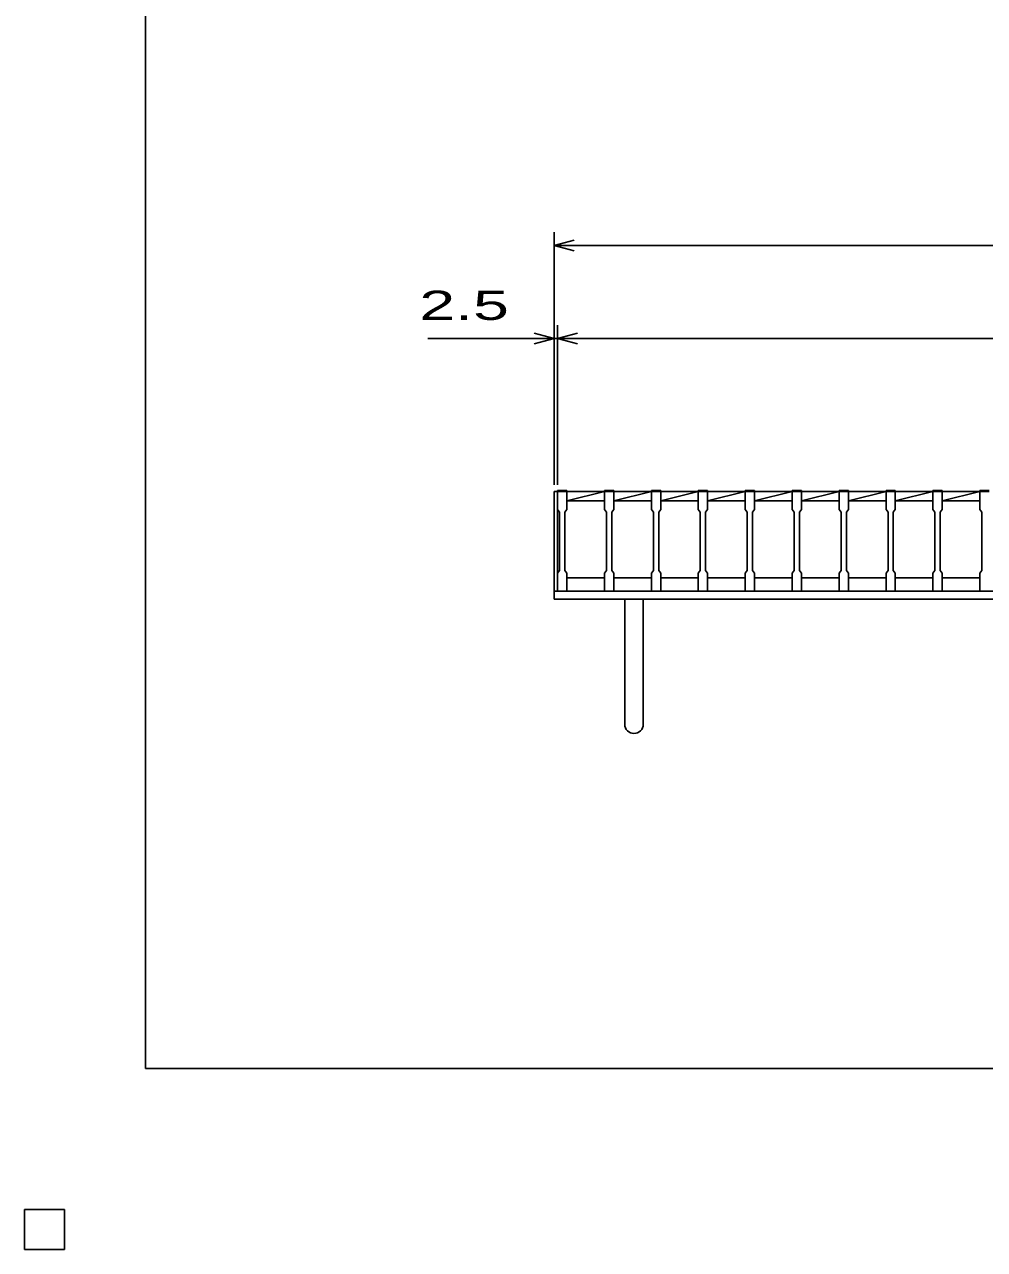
# Model space of a CAD drawing. Units: millimetres, scale not verified. Extents: x -1820 to 1731, y -1282 to 1054.
# Drawn here: x -1820 to -1098, y -1282 to -361 of the extents above; entities that cross this region are included whole.
import ezdxf
from ezdxf.enums import TextEntityAlignment as Align

# ---------------------------------------------------------------- set-up
doc = ezdxf.new("R2010")
doc.units = ezdxf.units.MM
doc.header["$LTSCALE"] = 10
for name, color, linetype, lineweight in [('0_2', 150, 'Continuous', 25), ('16', 3, 'Continuous', 25), ('19', 6, 'Continuous', 25), ('22', 4, 'Continuous', 25), ('24', 2, 'Continuous', 25), ('32', 4, 'Continuous', 25)]:
    doc.layers.add(name, color=color, linetype=linetype, lineweight=lineweight)
doc.styles.add('ベクトル', font='')
doc.styles.get('ベクトル').set_extended_font_data('ベクトル')

msp = doc.modelspace()

# ---------------------------------------------------------------- linework, layer by layer
at = {"layer": '0_2'}
for p, q in [((-1729, -1146.5), (-1729, 1053.5)), ((1731, -1146.5), (-1729, -1146.5)), ((-1790, -1252.5), (-1820, -1252.5)), ((-1820, -1252.5), (-1820, -1282.5)), ((-1790, -1252.5), (-1820, -1252.5)), ((-1820, -1252.5), (-1820, -1282.5)), ((-1790, -1252.5), (-1820, -1252.5)), ((-1820, -1252.5), (-1820, -1282.5)), ((-1790, -1252.5), (-1820, -1252.5)), ((-1820, -1252.5), (-1820, -1282.5)), ((-1790, -1252.5), (-1820, -1252.5)), ((-1820, -1252.5), (-1820, -1282.5)), ((-1790, -1282.5), (-1790, -1252.5)), ((-1790, -1282.5), (-1790, -1252.5)), ((-1790, -1282.5), (-1790, -1252.5)), ((-1790, -1282.5), (-1790, -1252.5)), ((-1790, -1282.5), (-1790, -1252.5)), ((-1820, -1282.5), (-1790, -1282.5)), ((-1820, -1282.5), (-1790, -1282.5)), ((-1820, -1282.5), (-1790, -1282.5)), ((-1820, -1282.5), (-1790, -1282.5)), ((-1820, -1282.5), (-1790, -1282.5))]:
    msp.add_line(p, q, dxfattribs=at)
at = {"layer": '16'}
for p, q in [((-1419, -712.5), (-1419, -711.8)), ((-1419, -711.8), (-1412, -711.8)), ((-1419, -712.5), (-1419, -726)), ((-1412, -712.5), (-1419, -712.5)), ((-1419, -712.5), (-1419, -777.5)), ((-1412, -711.8), (-1412, -712.5)), ((-1412, -726), (-1412, -712.5)), ((-1412, -712.5), (-1383.7, -712.5)), ((-1412, -719.5), (-1383.7, -712.5)), ((-1383.7, -712.5), (-1383.7, -711.8)), ((-1383.7, -711.8), (-1376.7, -711.8)), ((-1383.7, -712.5), (-1383.7, -726)), ((-1376.7, -712.5), (-1383.7, -712.5)), ((-1376.7, -711.8), (-1376.7, -712.5)), ((-1376.7, -726), (-1376.7, -712.5)), ((-1376.7, -712.5), (-1348.4, -712.5)), ((-1376.7, -719.5), (-1348.4, -712.5)), ((-1348.4, -712.5), (-1348.4, -711.8)), ((-1348.4, -711.8), (-1341.4, -711.8)), ((-1348.4, -712.5), (-1348.4, -726)), ((-1341.4, -712.5), (-1348.4, -712.5)), ((-1341.4, -711.8), (-1341.4, -712.5)), ((-1341.4, -726), (-1341.4, -712.5)), ((-1341.4, -712.5), (-1313.1, -712.5)), ((-1341.4, -719.5), (-1313.1, -712.5)), ((-1313.1, -712.5), (-1313.1, -711.8)), ((-1313.1, -711.8), (-1306.1, -711.8)), ((-1313.1, -712.5), (-1313.1, -726)), ((-1306.1, -712.5), (-1313.1, -712.5)), ((-1306.1, -711.8), (-1306.1, -712.5)), ((-1306.1, -726), (-1306.1, -712.5)), ((-1306.1, -712.5), (-1277.8, -712.5)), ((-1306.1, -719.5), (-1277.8, -712.5)), ((-1277.8, -712.5), (-1277.8, -711.8)), ((-1277.8, -711.8), (-1270.8, -711.8)), ((-1277.8, -712.5), (-1277.8, -726)), ((-1270.8, -712.5), (-1277.8, -712.5)), ((-1270.8, -711.8), (-1270.8, -712.5)), ((-1270.8, -726), (-1270.8, -712.5)), ((-1270.8, -712.5), (-1242.5, -712.5)), ((-1270.8, -719.5), (-1242.5, -712.5)), ((-1242.5, -712.5), (-1242.5, -711.8)), ((-1242.5, -711.8), (-1235.5, -711.8)), ((-1242.5, -712.5), (-1242.5, -726)), ((-1235.5, -712.5), (-1242.5, -712.5)), ((-1235.5, -711.8), (-1235.5, -712.5)), ((-1235.5, -726), (-1235.5, -712.5)), ((-1235.5, -712.5), (-1207.2, -712.5)), ((-1235.5, -719.5), (-1207.2, -712.5)), ((-1207.2, -712.5), (-1207.2, -711.8)), ((-1207.2, -711.8), (-1200.2, -711.8)), ((-1207.2, -712.5), (-1207.2, -726)), ((-1200.2, -712.5), (-1207.2, -712.5)), ((-1200.2, -711.8), (-1200.2, -712.5)), ((-1200.2, -726), (-1200.2, -712.5)), ((-1200.2, -712.5), (-1171.9, -712.5)), ((-1200.2, -719.5), (-1171.9, -712.5)), ((-1171.9, -712.5), (-1171.9, -711.8)), ((-1171.9, -711.8), (-1164.9, -711.8)), ((-1171.9, -712.5), (-1171.9, -726)), ((-1164.9, -712.5), (-1171.9, -712.5)), ((-1164.9, -711.8), (-1164.9, -712.5)), ((-1164.9, -726), (-1164.9, -712.5)), ((-1164.9, -712.5), (-1136.6, -712.5)), ((-1164.9, -719.5), (-1136.6, -712.5)), ((-1136.6, -712.5), (-1136.6, -711.8)), ((-1136.6, -711.8), (-1129.6, -711.8)), ((-1136.6, -712.5), (-1136.6, -726)), ((-1129.6, -712.5), (-1136.6, -712.5)), ((-1129.6, -711.8), (-1129.6, -712.5)), ((-1129.6, -726), (-1129.6, -712.5)), ((-1129.6, -712.5), (-1101.3, -712.5)), ((-1129.6, -719.5), (-1101.3, -712.5)), ((-1101.3, -712.5), (-1101.3, -711.8)), ((-1101.3, -711.8), (-1094.3, -711.8)), ((-1101.3, -712.5), (-1101.3, -726)), ((-1094.3, -712.5), (-1101.3, -712.5)), ((-1419, -726), (-1417.5, -728)), ((-1413.5, -728), (-1412, -726)), ((-1412, -719.5), (-1383.7, -719.5)), ((-1383.7, -726), (-1382.2, -728)), ((-1378.2, -728), (-1376.7, -726)), ((-1376.7, -719.5), (-1348.4, -719.5)), ((-1348.4, -726), (-1346.9, -728)), ((-1342.9, -728), (-1341.4, -726)), ((-1341.4, -719.5), (-1313.1, -719.5)), ((-1313.1, -726), (-1311.6, -728)), ((-1307.6, -728), (-1306.1, -726)), ((-1306.1, -719.5), (-1277.8, -719.5)), ((-1277.8, -726), (-1276.3, -728)), ((-1272.3, -728), (-1270.8, -726)), ((-1270.8, -719.5), (-1242.5, -719.5)), ((-1242.5, -726), (-1241, -728)), ((-1237, -728), (-1235.5, -726)), ((-1235.5, -719.5), (-1207.2, -719.5)), ((-1207.2, -726), (-1205.7, -728)), ((-1201.7, -728), (-1200.2, -726)), ((-1200.2, -719.5), (-1171.9, -719.5)), ((-1171.9, -726), (-1170.4, -728)), ((-1166.4, -728), (-1164.9, -726)), ((-1164.9, -719.5), (-1136.6, -719.5)), ((-1136.6, -726), (-1135.1, -728)), ((-1131.1, -728), (-1129.6, -726)), ((-1129.6, -719.5), (-1101.3, -719.5)), ((-1101.3, -726), (-1099.8, -728)), ((-1417.5, -728), (-1417.5, -772)), ((-1413.5, -772), (-1413.5, -728)), ((-1382.2, -728), (-1382.2, -772)), ((-1378.2, -772), (-1378.2, -728)), ((-1346.9, -728), (-1346.9, -772)), ((-1342.9, -772), (-1342.9, -728)), ((-1311.6, -728), (-1311.6, -772)), ((-1307.6, -772), (-1307.6, -728)), ((-1276.3, -728), (-1276.3, -772)), ((-1272.3, -772), (-1272.3, -728)), ((-1241, -728), (-1241, -772)), ((-1237, -772), (-1237, -728)), ((-1205.7, -728), (-1205.7, -772)), ((-1201.7, -772), (-1201.7, -728)), ((-1170.4, -728), (-1170.4, -772)), ((-1166.4, -772), (-1166.4, -728)), ((-1135.1, -728), (-1135.1, -772)), ((-1131.1, -772), (-1131.1, -728)), ((-1099.8, -728), (-1099.8, -772)), ((-1417.5, -772), (-1419, -774)), ((-1412, -774), (-1413.5, -772)), ((-1382.2, -772), (-1383.7, -774)), ((-1376.7, -774), (-1378.2, -772)), ((-1346.9, -772), (-1348.4, -774)), ((-1341.4, -774), (-1342.9, -772)), ((-1311.6, -772), (-1313.1, -774)), ((-1306.1, -774), (-1307.6, -772)), ((-1276.3, -772), (-1277.8, -774)), ((-1270.8, -774), (-1272.3, -772)), ((-1241, -772), (-1242.5, -774)), ((-1235.5, -774), (-1237, -772)), ((-1205.7, -772), (-1207.2, -774)), ((-1200.2, -774), (-1201.7, -772)), ((-1170.4, -772), (-1171.9, -774)), ((-1164.9, -774), (-1166.4, -772)), ((-1135.1, -772), (-1136.6, -774)), ((-1129.6, -774), (-1131.1, -772)), ((-1099.8, -772), (-1101.3, -774)), ((-1419, -774), (-1419, -787.5)), ((-1412, -787.5), (-1412, -774)), ((-1412, -777.5), (-1383.7, -777.5)), ((-1383.7, -774), (-1383.7, -787.5)), ((-1376.7, -787.5), (-1376.7, -774)), ((-1376.7, -777.5), (-1348.4, -777.5)), ((-1348.4, -774), (-1348.4, -787.5)), ((-1341.4, -787.5), (-1341.4, -774)), ((-1341.4, -777.5), (-1313.1, -777.5)), ((-1313.1, -774), (-1313.1, -787.5)), ((-1306.1, -787.5), (-1306.1, -774)), ((-1306.1, -777.5), (-1277.8, -777.5)), ((-1277.8, -774), (-1277.8, -787.5)), ((-1270.8, -787.5), (-1270.8, -774)), ((-1270.8, -777.5), (-1242.5, -777.5)), ((-1242.5, -774), (-1242.5, -787.5)), ((-1235.5, -787.5), (-1235.5, -774)), ((-1235.5, -777.5), (-1207.2, -777.5)), ((-1207.2, -774), (-1207.2, -787.5)), ((-1200.2, -787.5), (-1200.2, -774)), ((-1200.2, -777.5), (-1171.9, -777.5)), ((-1171.9, -774), (-1171.9, -787.5)), ((-1164.9, -787.5), (-1164.9, -774)), ((-1164.9, -777.5), (-1136.6, -777.5)), ((-1136.6, -774), (-1136.6, -787.5)), ((-1129.6, -787.5), (-1129.6, -774)), ((-1129.6, -777.5), (-1101.3, -777.5)), ((-1101.3, -774), (-1101.3, -787.5)), ((-1419, -787.5), (-1412, -787.5)), ((-1383.7, -787.5), (-1376.7, -787.5)), ((-1348.4, -787.5), (-1341.4, -787.5)), ((-1313.1, -787.5), (-1306.1, -787.5)), ((-1277.8, -787.5), (-1270.8, -787.5)), ((-1242.5, -787.5), (-1235.5, -787.5)), ((-1207.2, -787.5), (-1200.2, -787.5)), ((-1171.9, -787.5), (-1164.9, -787.5)), ((-1136.6, -787.5), (-1129.6, -787.5)), ((-1101.3, -787.5), (-1094.3, -787.5)), ((-1790, -1252.5), (-1820, -1252.5)), ((-1820, -1252.5), (-1820, -1282.5)), ((-1790, -1252.5), (-1820, -1252.5)), ((-1820, -1252.5), (-1820, -1282.5)), ((-1790, -1252.5), (-1820, -1252.5)), ((-1820, -1252.5), (-1820, -1282.5)), ((-1790, -1252.5), (-1820, -1252.5)), ((-1820, -1252.5), (-1820, -1282.5)), ((-1790, -1252.5), (-1820, -1252.5)), ((-1820, -1252.5), (-1820, -1282.5)), ((-1790, -1282.5), (-1790, -1252.5)), ((-1790, -1282.5), (-1790, -1252.5)), ((-1790, -1282.5), (-1790, -1252.5)), ((-1790, -1282.5), (-1790, -1252.5)), ((-1790, -1282.5), (-1790, -1252.5)), ((-1820, -1282.5), (-1790, -1282.5)), ((-1820, -1282.5), (-1790, -1282.5)), ((-1820, -1282.5), (-1790, -1282.5)), ((-1820, -1282.5), (-1790, -1282.5)), ((-1820, -1282.5), (-1790, -1282.5))]:
    msp.add_line(p, q, dxfattribs=at)
at = {"layer": '19'}
for p, q in [((-1421.5, -787.5), (-1421.5, -712.5)), ((-1421.5, -712.5), (-1419, -712.5)), ((-1421.5, -787.5), (-421.5, -787.5)), ((-1421.5, -793.5), (-1421.5, -787.5)), ((-421.5, -793.5), (-1421.5, -793.5)), ((-1368.5, -793.5), (-1368.5, -887.5)), ((-1354.5, -887.5), (-1354.5, -793.5))]:
    msp.add_line(p, q, dxfattribs=at)
msp.add_arc((-1361.5, -887.5), 7, 180, 0, dxfattribs=at)
at = {"layer": '22'}
for p, q in [((-1421.5, -707.5), (-1421.5, -517.5)), ((-1421.5, -527.5), (-1406.5, -523.5)), ((-1406.5, -531.5), (-1421.5, -527.5)), ((-1421.5, -527.5), (-421.5, -527.5)), ((-1421.5, -707.5), (-1421.5, -587.5)), ((-1419, -707.5), (-1419, -587.5)), ((-1516.5, -597.5), (-1421.5, -597.5)), ((-1421.5, -597.5), (-1436.5, -593.5)), ((-1436.5, -601.5), (-1421.5, -597.5)), ((-1421.5, -597.5), (-1419, -597.5)), ((-1419, -597.5), (-1404, -593.5)), ((-1404, -601.5), (-1419, -597.5)), ((-1419, -597.5), (-424, -597.5))]:
    msp.add_line(p, q, dxfattribs=at)
at = {"layer": '22', "color": 2}
for p, q in [((-1790, -1252.5), (-1820, -1252.5)), ((-1820, -1252.5), (-1820, -1282.5)), ((-1790, -1252.5), (-1820, -1252.5)), ((-1820, -1252.5), (-1820, -1282.5)), ((-1790, -1252.5), (-1820, -1252.5)), ((-1820, -1252.5), (-1820, -1282.5)), ((-1790, -1282.5), (-1790, -1252.5)), ((-1790, -1282.5), (-1790, -1252.5)), ((-1790, -1282.5), (-1790, -1252.5)), ((-1820, -1282.5), (-1790, -1282.5)), ((-1820, -1282.5), (-1790, -1282.5)), ((-1820, -1282.5), (-1790, -1282.5))]:
    msp.add_line(p, q, dxfattribs=at)
at = {"layer": '24', "color": 4}
for p, q in [((-1790, -1252.5), (-1820, -1252.5)), ((-1820, -1252.5), (-1820, -1282.5)), ((-1790, -1252.5), (-1820, -1252.5)), ((-1820, -1252.5), (-1820, -1282.5)), ((-1790, -1252.5), (-1820, -1252.5)), ((-1820, -1252.5), (-1820, -1282.5)), ((-1790, -1282.5), (-1790, -1252.5)), ((-1790, -1282.5), (-1790, -1252.5)), ((-1790, -1282.5), (-1790, -1252.5)), ((-1820, -1282.5), (-1790, -1282.5)), ((-1820, -1282.5), (-1790, -1282.5)), ((-1820, -1282.5), (-1790, -1282.5))]:
    msp.add_line(p, q, dxfattribs=at)
at = {"layer": '32'}
for p, q in [((-1790, -1252.5), (-1820, -1252.5)), ((-1820, -1252.5), (-1820, -1282.5)), ((-1790, -1252.5), (-1820, -1252.5)), ((-1820, -1252.5), (-1820, -1282.5)), ((-1790, -1252.5), (-1820, -1252.5)), ((-1820, -1252.5), (-1820, -1282.5)), ((-1790, -1252.5), (-1820, -1252.5)), ((-1820, -1252.5), (-1820, -1282.5)), ((-1790, -1252.5), (-1820, -1252.5)), ((-1820, -1252.5), (-1820, -1282.5)), ((-1790, -1282.5), (-1790, -1252.5)), ((-1790, -1282.5), (-1790, -1252.5)), ((-1790, -1282.5), (-1790, -1252.5)), ((-1790, -1282.5), (-1790, -1252.5)), ((-1790, -1282.5), (-1790, -1252.5)), ((-1820, -1282.5), (-1790, -1282.5)), ((-1820, -1282.5), (-1790, -1282.5)), ((-1820, -1282.5), (-1790, -1282.5)), ((-1820, -1282.5), (-1790, -1282.5)), ((-1820, -1282.5), (-1790, -1282.5))]:
    msp.add_line(p, q, dxfattribs=at)

# ---------------------------------------------------------------- texts
at = {"layer": '22', "color": 2, "style": 'ベクトル', "width": 1.65}
msp.add_text(' 2.5 ', height=21.99, dxfattribs=at).set_placement((-1536.5, -572.5), align=Align.MIDDLE_LEFT)

doc.saveas('drawing.dxf')
